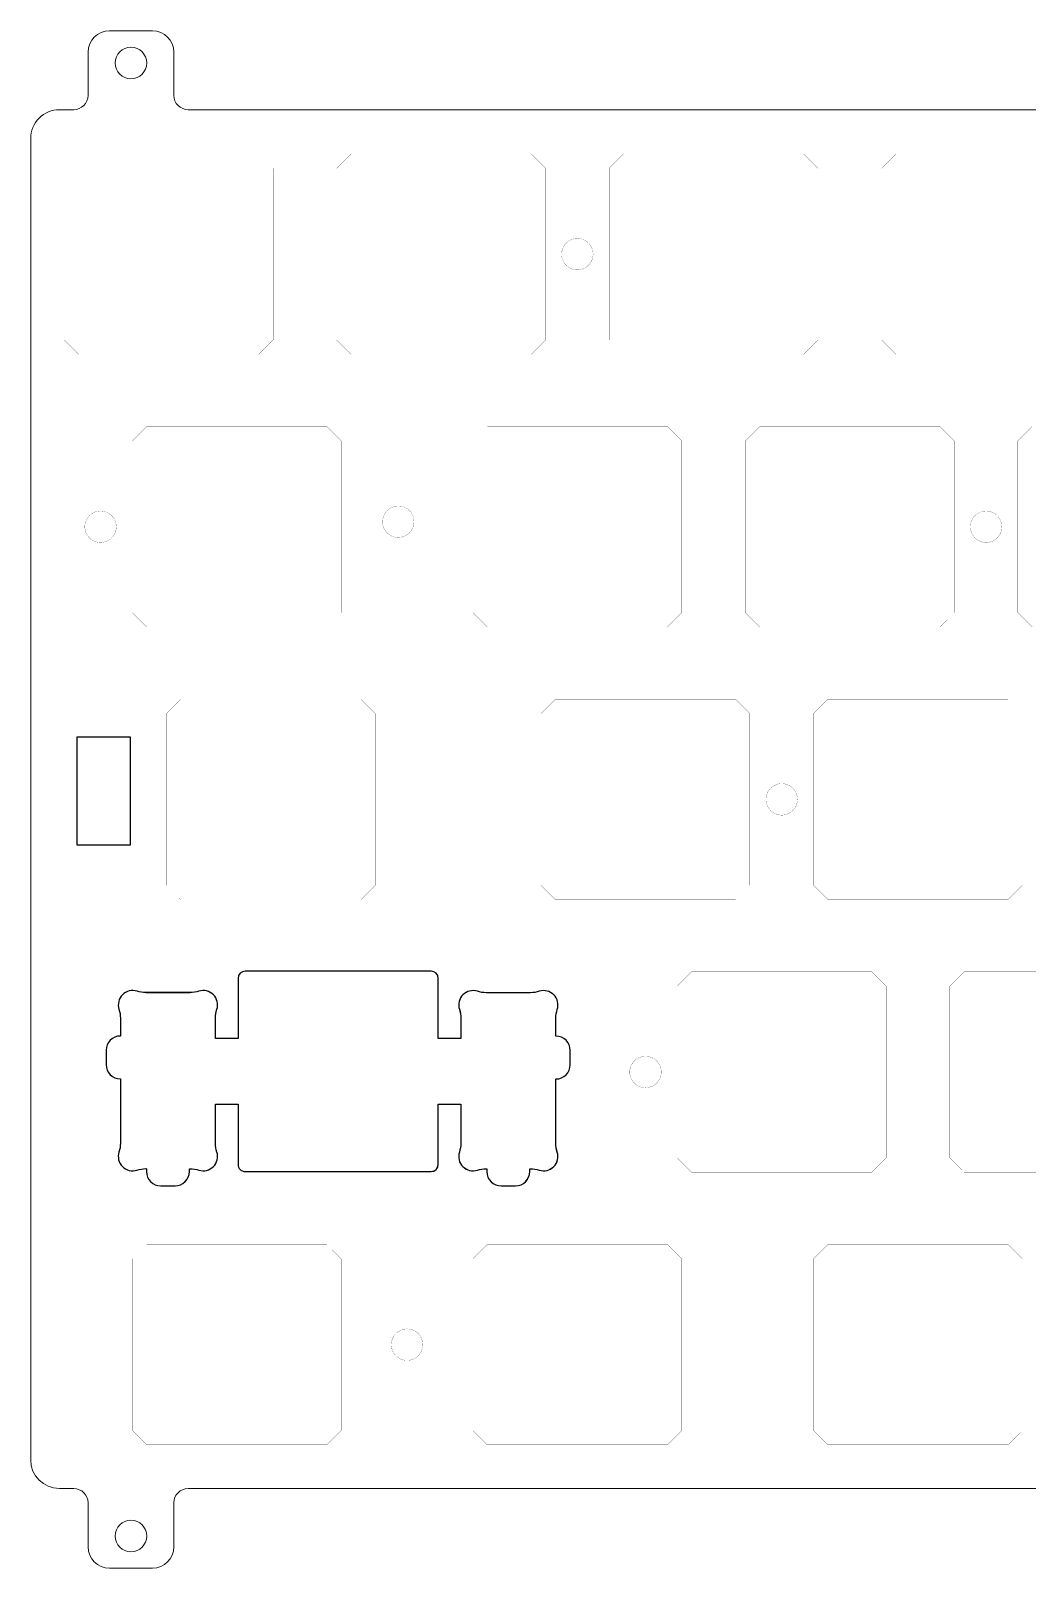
# Model space of a CAD drawing. Header units: millimetres. Extents: x 24 to 310, y 15 to 122.
# Drawn here: x 23.6 to 93.3, y 14.6 to 122 of the extents above; entities that cross this region are included whole.
import ezdxf

# ---------------------------------------------------------------- set-up
doc = ezdxf.new("R2010")
doc.units = ezdxf.units.MM
doc.layers.add('1', color=7, linetype='Continuous', lineweight=0)
doc.layers.add('Mechanical1', color=6, linetype='Continuous')
doc.layers.add('定位板 v10 v5 v1_定位板 v10 v5_定位板 v9_Sketch2', color=7, linetype='Continuous')

msp = doc.modelspace()

# ---------------------------------------------------------------- linework, layer by layer
msp.add_lwpolyline([(26.88432476976504, 72.66756741434506), (30.583231112264, 72.66756741434506), (30.583231112264, 65.09191265160803), (26.88432476976504, 65.09191265160803)], close=True)
at = {"layer": '1'}
msp.add_lwpolyline([(132.4366011751663, 20.13916671388733), (34.63566403010464, 20.13916671388733, 0.4142135623730951), (33.63566403010464, 19.1391667138862), (33.63566403010464, 16.06992477205313, -0.4142135623730951), (32.13566403010464, 14.56992477205313), (29.13566403010464, 14.56992477205313, -0.4142135623730951), (27.63566403010464, 16.06992477205313), (27.63566403010464, 19.1391667138862, 0.4142135623730951), (26.63566403010464, 20.13916671388733), (25.62917572143306, 20.13916671388733, -0.414213562373095), (23.62917572143306, 22.1391667138862), (23.62917572143215, 114.4857625315633, -0.414213562373095), (25.62917572143306, 116.4857625315633), (26.63566403010464, 116.4857625315651, 0.4142135623730951), (27.63566403010464, 117.4857625315633), (27.63566403010464, 120.5029327721843, -0.4142135623730951), (29.13566403010464, 122.0029327721843), (32.13566403010464, 122.0029327721843, -0.4142135623730951), (33.63566403010464, 120.5029327721843), (33.63566403010464, 117.4857625315633, 0.4142135623730951), (34.63566403010464, 116.4857625315651), (132.4366011751663, 116.4857625315651, 0.4142135623730951)], format="xyb", dxfattribs=at)
msp.add_lwpolyline([(36.54714118401444, 51.58831478825914), (36.54714118401444, 53.00889259106725, -0.0785974885910434), (36.64477225695009, 53.62613846213321, 0.6125158773858435), (35.38496485788801, 54.88594586119621, -0.078597488590783), (34.76771898682364, 54.78831478825919), (31.67656338120923, 54.78831478825919, -0.07859748859101201), (31.05931751014305, 54.88594586119711, 0.6125158773855796), (29.79951011107823, 53.62613846213412, -0.0785974885908498), (29.89714118401662, 53.00889259107021), (29.8971411840148, 51.75831478825921, 0.4142135623731951), (28.8971411840148, 50.75831478825921), (28.8971411840148, 49.75831478825921, 0.4142135623727621), (29.8971411840148, 48.75831478825808), (29.8971411840148, 44.26773698545617, -0.0785974885910524), (29.79951011107823, 43.65049111438907, 0.6125158773857664), (31.05931751013941, 42.39068371532721, -0.0785974885907471), (31.67656338120742, 42.48831478826423), (31.72214118401462, 42.48831478825923), (31.72214118401007, 42.28831478825919, 0.4142135623730951), (32.72214118401189, 41.28831478825919), (33.72214118401644, 41.28831478825919, 0.4142135623734613), (34.72214118401007, 42.2883147882601), (34.72214118401007, 42.48831478825923), (34.76771898681818, 42.48831478825923, -0.0785974885910135), (35.38496485788437, 42.39068371532107, 0.6125158773859296), (36.64477225695009, 43.6504911143852, -0.0785974885908973), (36.54714118401444, 44.26773698545117), (36.54714118401444, 46.98831478825923), (38.12256519282255, 46.98801475511823), (38.12256519282255, 42.78888859780113, 0.4142169641035915), (38.62257099993349, 42.28888859783433), (51.6215430019447, 42.2890395707941, 0.4142101606500303), (52.12153719483013, 42.78903957076113), (52.12153719483013, 46.98801472084119), (53.69714118400861, 46.98831478825923), (53.69714118400861, 44.26773698545026, -0.0785974885910368), (53.59951011107296, 43.6504911143852, 0.6125158773861064), (54.8593175101314, 42.39068371532016, -0.0785974885910094), (55.47656338119941, 42.48831478825923), (55.52214118400752, 42.48831478825923), (55.52214118400752, 42.2883147882601, 0.4142135623731284), (56.52214118401025, 41.2883147882601), (57.52214118400843, 41.28831478825919, 0.4142135623730951), (58.52214118400934, 42.28831478825919), (58.52214118401116, 42.48831478825923), (58.56771898681563, 42.48831478826332, -0.0785974885907645), (59.18496485788273, 42.39068371532517, 0.6125158773852025), (60.444772256943, 43.65049111439021, -0.0785974885910526), (60.34714118400825, 44.2677369854573), (60.34714118400825, 48.75831478825921, 0.4142135623728953), (61.34714118400643, 49.75831478825808), (61.34714118400825, 50.75831478825921, 0.4142135623731951), (60.34714118400825, 51.75831478825921), (60.34714118400825, 53.00889259106816, -0.0785974885909462), (60.444772256943, 53.62613846213321, 0.612515877385434), (59.18496485788091, 54.88594586119825, -0.0785974885910136), (58.56771898681563, 54.78831478825919), (55.47656338119577, 54.78831478825805, -0.078597488590794), (54.85931751013322, 54.88594586119711, 0.6125158773852686), (53.59951011106841, 53.62613846213117, -0.0785974885910813), (53.69714118400861, 53.00889259106521), (53.69714118400861, 51.58831478825914), (52.12153719483013, 51.58791469837024), (52.12153719483013, 55.78831479173709, 0.4142135623730951), (51.62153719483103, 56.28831479173709), (38.62256519282255, 56.28831479173709, 0.4142135623730951), (38.12256519282255, 55.78831479173709), (38.12256519282255, 51.58791474407212)], format="xyb", close=True, dxfattribs=at)
for centre in [(30.63566403010464, 119.7529327721843), (30.63566403010464, 16.81992477205313)]:
    msp.add_circle(centre, 1.1, dxfattribs=at)
at = {"layer": 'Mechanical1'}
for points, const_width in [([(25.97402289015463, 112.3939815637166), (26.97402343015438, 113.3939821037166)], 0.0127), ([(26.27402229015479, 112.8939831037167), (26.27402483015521, 112.8939831037167)], 0.00100076), ([(26.97402343015438, 113.3939821037166), (39.57402363015444, 113.3939821037166)], 0.0127), ([(39.57402363015444, 113.3939821037166), (40.57402417015419, 112.3939815637166)], 0.0127), ([(45.02402289015481, 112.3939815637166), (46.02402343015456, 113.3939821037166)], 0.0127), ([(46.02402343015456, 113.3939821037166), (58.62402363015462, 113.3939821037166)], 0.0127), ([(58.62402363015462, 113.3939821037166), (59.62402417015528, 112.3939815637166)], 0.0127), ([(64.07402289015499, 112.3939815637166), (65.07402343015474, 113.3939821037166)], 0.0127), ([(65.07402343015474, 113.3939821037166), (77.6740236301548, 113.3939821037166)], 0.0127), ([(77.6740236301548, 113.3939821037166), (78.67402417015455, 112.3939815637166)], 0.0127), ([(83.12402289015427, 112.3939815637166), (84.12402343015492, 113.3939821037166)], 0.0127), ([(84.12402343015492, 113.3939821037166), (96.72402363015499, 113.3939821037166)], 0.0127), ([(25.97402289015463, 100.3939827037166), (25.97402289015463, 112.3939815637166)], 0.0127), ([(40.57402417015419, 100.3939827037166), (40.57402417015419, 112.3939815637166)], 0.0127), ([(45.02402289015481, 100.3939827037166), (45.02402289015481, 112.3939815637166)], 0.0127), ([(59.62402417015528, 100.3939827037166), (59.62402417015528, 112.3939815637166)], 0.0127), ([(64.07402289015499, 100.3939827037166), (64.07402289015499, 112.3939815637166)], 0.0127), ([(78.67402417015455, 100.3939827037166), (78.67402417015455, 112.3939815637166)], 0.0127), ([(83.12402289015427, 100.3939827037166), (83.12402289015427, 112.3939815637166)], 0.0127), ([(25.97402289015463, 100.3939827037166), (26.97402343015438, 99.3939821637166)], 0.0127), ([(39.57402363015444, 99.3939821637166), (40.57402417015419, 100.3939827037166)], 0.0127), ([(45.02402289015481, 100.3939827037166), (46.02402343015456, 99.3939821637166)], 0.0127), ([(58.62402363015462, 99.3939821637166), (59.62402417015528, 100.3939827037166)], 0.0127), ([(64.07402289015499, 100.3939827037166), (65.07402343015474, 99.3939821637166)], 0.0127), ([(77.6740236301548, 99.3939821637166), (78.67402417015455, 100.3939827037166)], 0.0127), ([(83.12402289015427, 100.3939827037166), (84.12402343015492, 99.3939821637166)], 0.0127), ([(26.97402343015438, 99.3939821637166), (39.57402363015444, 99.3939821637166)], 0.0127), ([(46.02402343015456, 99.3939821637166), (58.62402363015462, 99.3939821637166)], 0.0127), ([(65.07402343015474, 99.3939821637166), (77.6740236301548, 99.3939821637166)], 0.0127), ([(84.12402343015492, 99.3939821637166), (96.72402363015499, 99.3939821637166)], 0.0127), ([(30.73652289015536, 93.34398156371662), (31.7365234301551, 94.3439821037166)], 0.0127), ([(31.7365234301551, 94.3439821037166), (44.33652363015517, 94.3439821037166)], 0.0127), ([(44.33652363015517, 94.3439821037166), (45.33652417015492, 93.34398156371662)], 0.0127), ([(54.54902289015536, 93.34398156371662), (55.5490234301551, 94.3439821037166)], 0.0127), ([(55.5490234301551, 94.3439821037166), (68.14902363015517, 94.3439821037166)], 0.0127), ([(68.14902363015517, 94.3439821037166), (69.14902417015492, 93.34398156371662)], 0.0127), ([(73.59902289015463, 93.34398156371662), (74.59902343015438, 94.3439821037166)], 0.0127), ([(74.59902343015438, 94.3439821037166), (87.19902363015444, 94.3439821037166)], 0.0127), ([(87.19902363015444, 94.3439821037166), (88.19902417015419, 93.34398156371662)], 0.0127), ([(92.64902289015481, 93.34398156371662), (93.64902343015456, 94.3439821037166)], 0.0127), ([(30.73652289015536, 81.34398270371662), (30.73652289015536, 93.34398156371662)], 0.0127), ([(45.33652417015492, 81.34398270371662), (45.33652417015492, 93.34398156371662)], 0.0127), ([(54.54902289015536, 81.34398270371662), (54.54902289015536, 93.34398156371662)], 0.0127), ([(69.14902417015492, 81.34398270371662), (69.14902417015492, 93.34398156371662)], 0.0127), ([(73.59902289015463, 81.34398270371662), (73.59902289015463, 93.34398156371662)], 0.0127), ([(88.19902417015419, 81.34398270371662), (88.19902417015419, 93.34398156371662)], 0.0127), ([(92.64902289015481, 81.34398270371662), (92.64902289015481, 93.34398156371662)], 0.0127), ([(30.73652289015536, 81.34398270371662), (31.7365234301551, 80.34398216371665)], 0.0127), ([(44.33652363015517, 80.34398216371665), (45.33652417015492, 81.34398270371662)], 0.0127), ([(54.54902289015536, 81.34398270371662), (55.5490234301551, 80.34398216371665)], 0.0127), ([(68.14902363015517, 80.34398216371665), (69.14902417015492, 81.34398270371662)], 0.0127), ([(73.59902289015463, 81.34398270371662), (74.59902343015438, 80.34398216371665)], 0.0127), ([(87.19902363015444, 80.34398216371665), (88.19902417015419, 81.34398270371662)], 0.0127), ([(92.64902289015481, 81.34398270371662), (93.64902343015456, 80.34398216371665)], 0.0127), ([(31.7365234301551, 80.34398216371665), (44.33652363015517, 80.34398216371665)], 0.0127), ([(55.5490234301551, 80.34398216371665), (68.14902363015517, 80.34398216371665)], 0.0127), ([(74.59902343015438, 80.34398216371665), (87.19902363015444, 80.34398216371665)], 0.0127), ([(33.11777289015527, 74.29080656371661), (34.11777343015501, 75.29080710371659)], 0.0127), ([(34.11777343015501, 75.29080710371659), (46.71777363015508, 75.29080710371659)], 0.0127), ([(46.71777363015508, 75.29080710371659), (47.71777417015528, 74.29080656371661)], 0.0127), ([(59.31152289015427, 74.29398156371667), (60.31152343015492, 75.29398210371664)], 0.0127), ([(59.31152289015517, 74.29080656371661), (60.31152343015492, 75.29080710371659)], 0.0127), ([(60.31152343015492, 75.29398210371664), (72.91152363015499, 75.29398210371664)], 0.0127), ([(60.31152343015492, 75.29080710371659), (72.91152363015499, 75.29080710371659)], 0.0127), ([(72.91152363015499, 75.29398210371664), (73.91152417015473, 74.29398156371667)], 0.0127), ([(72.91152363015499, 75.29080710371659), (73.91152417015519, 74.29080656371661)], 0.0127), ([(78.36152289015536, 74.29398156371667), (79.3615234301551, 75.29398210371664)], 0.0127), ([(79.3615234301551, 75.29398210371664), (91.96152363015517, 75.29398210371664)], 0.0127), ([(91.96152363015517, 75.29398210371664), (92.96152417015492, 74.29398156371667)], 0.0127), ([(33.11777289015527, 62.29080770371661), (33.11777289015527, 74.29080656371661)], 0.0127), ([(47.71777417015528, 62.29080770371661), (47.71777417015528, 74.29080656371661)], 0.0127), ([(59.31152289015427, 62.29398270371667), (59.31152289015427, 74.29398156371667)], 0.0127), ([(59.31152289015517, 62.29080770371661), (59.31152289015517, 74.29080656371661)], 0.0127), ([(73.91152417015473, 62.29398270371667), (73.91152417015473, 74.29398156371667)], 0.0127), ([(73.91152417015519, 62.29080770371661), (73.91152417015519, 74.29080656371661)], 0.0127), ([(78.36152289015536, 62.29398270371667), (78.36152289015536, 74.29398156371667)], 0.0127), ([(92.96152417015492, 62.29398270371667), (92.96152417015492, 74.29398156371667)], 0.0127), ([(33.11777289015527, 62.29080770371661), (34.11777343015501, 61.29080716371664)], 0.0127), ([(34.11777343015501, 61.29080716371664), (46.71777363015508, 61.29080716371664)], 0.0127), ([(46.71777363015508, 61.29080716371664), (47.71777417015528, 62.29080770371661)], 0.0127), ([(59.31152289015427, 62.29398270371667), (60.31152343015492, 61.29398216371669)], 0.0127), ([(59.31152289015517, 62.29080770371661), (60.31152343015492, 61.29080716371664)], 0.0127), ([(60.31152343015492, 61.29398216371669), (72.91152363015499, 61.29398216371669)], 0.0127), ([(60.31152343015492, 61.29080716371664), (72.91152363015499, 61.29080716371664)], 0.0127), ([(72.91152363015499, 61.29398216371669), (73.91152417015473, 62.29398270371667)], 0.0127), ([(72.91152363015499, 61.29080716371664), (73.91152417015519, 62.29080770371661)], 0.0127), ([(78.36152289015536, 62.29398270371667), (79.3615234301551, 61.29398216371669)], 0.0127), ([(79.3615234301551, 61.29398216371669), (91.96152363015517, 61.29398216371669)], 0.0127), ([(91.96152363015517, 61.29398216371669), (92.96152417015492, 62.29398270371667)], 0.0127), ([(68.83652289015481, 55.24398156371672), (69.83652343015456, 56.24398210371669)], 0.0127), ([(69.83652343015456, 56.24398210371669), (82.43652363015462, 56.24398210371669)], 0.0127), ([(82.43652363015462, 56.24398210371669), (83.43652417015483, 55.24398156371672)], 0.0127), ([(87.88652289015499, 55.24398156371672), (88.88652343015474, 56.24398210371669)], 0.0127), ([(88.88652343015474, 56.24398210371669), (101.4865236301548, 56.24398210371669)], 0.0127), ([(68.83652289015481, 43.24398270371671), (68.83652289015481, 55.24398156371672)], 0.0127), ([(83.43652417015483, 43.24398270371671), (83.43652417015483, 55.24398156371672)], 0.0127), ([(87.88652289015499, 43.24398270371671), (87.88652289015499, 55.24398156371672)], 0.0127), ([(68.83652289015481, 43.24398270371671), (69.83652343015456, 42.24398216371674)], 0.0127), ([(82.43652363015462, 42.24398216371674), (83.43652417015528, 43.24398270371671)], 0.0127), ([(87.88652289015499, 43.24398270371671), (88.88652343015474, 42.24398216371674)], 0.0127), ([(69.83652343015456, 42.24398216371674), (82.43652363015462, 42.24398216371674)], 0.0127), ([(88.88652343015474, 42.24398216371674), (101.4865236301548, 42.24398216371674)], 0.0127), ([(30.73893943323037, 36.19436282323795), (31.73893997323057, 37.19436336323815)], 0.0127), ([(31.73893997323057, 37.19436336323815), (44.33894017323064, 37.19436336323815)], 0.0127), ([(44.33894017323064, 37.19436336323815), (45.33894071323084, 36.19436282323795)], 0.0127), ([(54.54902289015445, 36.19398156371653), (55.54902343015465, 37.19398210371673)], 0.0127), ([(55.54902343015465, 37.19398210371673), (68.14902363015472, 37.19398210371673)], 0.0127), ([(68.14902363015472, 37.19398210371673), (69.14902417015492, 36.19398156371653)], 0.0127), ([(78.36152289015536, 36.19398156371653), (79.3615234301551, 37.19398210371673)], 0.0127), ([(79.3615234301551, 37.19398210371673), (91.96152363015517, 37.19398210371673)], 0.0127), ([(91.96152363015517, 37.19398210371673), (92.96152417015492, 36.19398156371653)], 0.0127), ([(30.73893943323037, 24.19436396323795), (30.73893943323037, 36.19436282323795)], 0.0127), ([(45.33894071323084, 24.19436396323795), (45.33894071323084, 36.19436282323795)], 0.0127), ([(54.54902289015445, 24.19398270371653), (54.54902289015445, 36.19398156371653)], 0.0127), ([(69.14902417015492, 24.19398270371653), (69.14902417015492, 36.19398156371653)], 0.0127), ([(78.36152289015536, 24.19398270371653), (78.36152289015536, 36.19398156371653)], 0.0127), ([(92.96152417015492, 24.19398270371653), (92.96152417015492, 36.19398156371653)], 0.0127), ([(30.73893943323037, 24.19436396323795), (31.73893997323057, 23.19436342323797)], 0.0127), ([(44.33894017323064, 23.19436342323797), (45.33894071323084, 24.19436396323795)], 0.0127), ([(54.54902289015445, 24.19398270371653), (55.54902343015465, 23.19398216371656)], 0.0127), ([(68.14902363015472, 23.19398216371656), (69.14902417015492, 24.19398270371653)], 0.0127), ([(78.36152289015536, 24.19398270371653), (79.3615234301551, 23.19398216371656)], 0.0127), ([(91.96152363015517, 23.19398216371656), (92.96152417015492, 24.19398270371653)], 0.0127), ([(31.73893997323057, 23.19436342323797), (44.33894017323064, 23.19436342323797)], 0.0127), ([(55.54902343015465, 23.19398216371656), (68.14902363015472, 23.19398216371656)], 0.0127), ([(79.3615234301551, 23.19398216371656), (91.96152363015517, 23.19398216371656)], 0.0127)]:
    msp.add_lwpolyline(points, dxfattribs=dict(at, const_width=const_width))
for points, const_width in [([(26.27377337015514, 112.8939831037167, 1), (26.27427121015444, 112.8939831037167, 1)], 0.00050038), ([(26.27377591015465, 112.8939831037167, 1), (26.27427375015486, 112.8939831037167, 1)], 0.00050038), ([(26.97084843015455, 113.3939821037166, 1), (26.9771984301542, 113.3939821037166, 1)], 0.00635), ([(39.57084863015461, 113.3939821037166, 1), (39.57719863015427, 113.3939821037166, 1)], 0.00635), ([(46.02084843015473, 113.3939821037166, 1), (46.02719843015439, 113.3939821037166, 1)], 0.00635), ([(58.6208486301548, 113.3939821037166, 1), (58.62719863015536, 113.3939821037166, 1)], 0.00635), ([(65.07084843015491, 113.3939821037166, 1), (65.07719843015457, 113.3939821037166, 1)], 0.00635), ([(77.67084863015498, 113.3939821037166, 1), (77.67719863015463, 113.3939821037166, 1)], 0.00635), ([(84.12084843015418, 113.3939821037166, 1), (84.12719843015475, 113.3939821037166, 1)], 0.00635), ([(25.9708478901548, 112.3939815637166, 1), (25.97719789015446, 112.3939815637166, 1)], 0.00635), ([(40.57084917015436, 112.3939815637166, 1), (40.57719917015493, 112.3939815637166, 1)], 0.00635), ([(45.02084789015498, 112.3939815637166, 1), (45.02719789015464, 112.3939815637166, 1)], 0.00635), ([(59.62084917015454, 112.3939815637166, 1), (59.62719917015511, 112.3939815637166, 1)], 0.00635), ([(64.07084789015516, 112.3939815637166, 1), (64.07719789015482, 112.3939815637166, 1)], 0.00635), ([(78.67084917015472, 112.3939815637166, 1), (78.67719917015438, 112.3939815637166, 1)], 0.00635), ([(83.12084789015444, 112.3939815637166, 1), (83.127197890155, 112.3939815637166, 1)], 0.00635), ([(61.84584853015531, 107.4939837437166, 1), (61.85219853015496, 107.4939837437166, 1)], 0.00635), ([(60.7458481901549, 106.3939834037167, 1), (60.75219819015456, 106.3939834037167, 1)], 0.00635), ([(62.9458488701548, 106.3939834037167, 1), (62.95219887015537, 106.3939834037167, 1)], 0.00635), ([(61.84584853015531, 105.2939830637167, 1), (61.85219853015496, 105.2939830637167, 1)], 0.00635), ([(25.9708478901548, 100.3939827037166, 1), (25.97719789015446, 100.3939827037166, 1)], 0.00635), ([(40.57084917015436, 100.3939827037166, 1), (40.57719917015493, 100.3939827037166, 1)], 0.00635), ([(45.02084789015498, 100.3939827037166, 1), (45.02719789015464, 100.3939827037166, 1)], 0.00635), ([(59.62084917015454, 100.3939827037166, 1), (59.62719917015511, 100.3939827037166, 1)], 0.00635), ([(64.07084789015516, 100.3939827037166, 1), (64.07719789015482, 100.3939827037166, 1)], 0.00635), ([(78.67084917015472, 100.3939827037166, 1), (78.67719917015438, 100.3939827037166, 1)], 0.00635), ([(83.12084789015444, 100.3939827037166, 1), (83.127197890155, 100.3939827037166, 1)], 0.00635), ([(26.97084843015455, 99.3939821637166, 1), (26.9771984301542, 99.3939821637166, 1)], 0.00635), ([(39.57084863015461, 99.3939821637166, 1), (39.57719863015427, 99.3939821637166, 1)], 0.00635), ([(46.02084843015473, 99.3939821637166, 1), (46.02719843015439, 99.3939821637166, 1)], 0.00635), ([(58.6208486301548, 99.3939821637166, 1), (58.62719863015536, 99.3939821637166, 1)], 0.00635), ([(65.07084843015491, 99.3939821637166, 1), (65.07719843015457, 99.3939821637166, 1)], 0.00635), ([(77.67084863015498, 99.3939821637166, 1), (77.67719863015463, 99.3939821637166, 1)], 0.00635), ([(84.12084843015418, 99.3939821637166, 1), (84.12719843015475, 99.3939821637166, 1)], 0.00635), ([(31.73334843015527, 94.3439821037166, 1), (31.73969843015493, 94.3439821037166, 1)], 0.00635), ([(44.33334863015534, 94.3439821037166, 1), (44.339698630155, 94.3439821037166, 1)], 0.00635), ([(55.54584843015527, 94.3439821037166, 1), (55.55219843015493, 94.3439821037166, 1)], 0.00635), ([(68.14584863015534, 94.3439821037166, 1), (68.152198630155, 94.3439821037166, 1)], 0.00635), ([(74.59584843015455, 94.3439821037166, 1), (74.6021984301542, 94.3439821037166, 1)], 0.00635), ([(87.19584863015461, 94.3439821037166, 1), (87.20219863015427, 94.3439821037166, 1)], 0.00635), ([(30.73334789015462, 93.34398156371662, 1), (30.73969789015428, 93.34398156371662, 1)], 0.00635), ([(45.33334917015509, 93.34398156371662, 1), (45.33969917015474, 93.34398156371662, 1)], 0.00635), ([(54.54584789015462, 93.34398156371662, 1), (54.55219789015428, 93.34398156371662, 1)], 0.00635), ([(69.14584917015509, 93.34398156371662, 1), (69.15219917015474, 93.34398156371662, 1)], 0.00635), ([(73.5958478901548, 93.34398156371662, 1), (73.60219789015446, 93.34398156371662, 1)], 0.00635), ([(88.19584917015436, 93.34398156371662, 1), (88.20219917015493, 93.34398156371662, 1)], 0.00635), ([(92.64584789015498, 93.34398156371662, 1), (92.65219789015464, 93.34398156371662, 1)], 0.00635), ([(28.50834853015476, 88.44398374371644, 1), (28.51469853015533, 88.44398374371644, 1)], 0.00635), ([(49.32084945015504, 88.79398304371648, 1), (49.32719945015469, 88.79398304371648, 1)], 0.00635), ([(90.42084853015422, 88.44398374371644, 1), (90.42719853015478, 88.44398374371644, 1)], 0.00635), ([(27.40834819015527, 87.34398340371672, 1), (27.41469819015492, 87.34398340371672, 1)], 0.00635), ([(29.60834887015426, 87.34398340371672, 1), (29.61469887015483, 87.34398340371672, 1)], 0.00635), ([(48.22084911015463, 87.69398270371653, 1), (48.22719911015429, 87.69398270371653, 1)], 0.00635), ([(50.42084979015453, 87.69398270371653, 1), (50.4271997901551, 87.69398270371653, 1)], 0.00635), ([(89.32084819015472, 87.34398340371672, 1), (89.32719819015529, 87.34398340371672, 1)], 0.00635), ([(91.52084887015462, 87.34398340371672, 1), (91.52719887015428, 87.34398340371672, 1)], 0.00635), ([(28.50834853015476, 86.24398306371654, 1), (28.51469853015533, 86.24398306371654, 1)], 0.00635), ([(49.32084945015504, 86.59398236371658, 1), (49.32719945015469, 86.59398236371658, 1)], 0.00635), ([(90.42084853015422, 86.24398306371654, 1), (90.42719853015478, 86.24398306371654, 1)], 0.00635), ([(30.73334789015462, 81.34398270371662, 1), (30.73969789015428, 81.34398270371662, 1)], 0.00635), ([(45.33334917015509, 81.34398270371662, 1), (45.33969917015474, 81.34398270371662, 1)], 0.00635), ([(54.54584789015462, 81.34398270371662, 1), (54.55219789015428, 81.34398270371662, 1)], 0.00635), ([(69.14584917015509, 81.34398270371662, 1), (69.15219917015474, 81.34398270371662, 1)], 0.00635), ([(73.5958478901548, 81.34398270371662, 1), (73.60219789015446, 81.34398270371662, 1)], 0.00635), ([(88.19584917015436, 81.34398270371662, 1), (88.20219917015493, 81.34398270371662, 1)], 0.00635), ([(92.64584789015498, 81.34398270371662, 1), (92.65219789015464, 81.34398270371662, 1)], 0.00635), ([(31.73334843015527, 80.34398216371665, 1), (31.73969843015493, 80.34398216371665, 1)], 0.00635), ([(44.33334863015534, 80.34398216371665, 1), (44.339698630155, 80.34398216371665, 1)], 0.00635), ([(55.54584843015527, 80.34398216371665, 1), (55.55219843015493, 80.34398216371665, 1)], 0.00635), ([(68.14584863015534, 80.34398216371665, 1), (68.152198630155, 80.34398216371665, 1)], 0.00635), ([(74.59584843015455, 80.34398216371665, 1), (74.6021984301542, 80.34398216371665, 1)], 0.00635), ([(87.19584863015461, 80.34398216371665, 1), (87.20219863015427, 80.34398216371665, 1)], 0.00635), ([(34.11459843015518, 75.29080710371659, 1), (34.12094843015484, 75.29080710371659, 1)], 0.00635), ([(46.71459863015525, 75.29080710371659, 1), (46.72094863015536, 75.29080710371659, 1)], 0.00635), ([(60.30834843015418, 75.29398210371664, 1), (60.31469843015475, 75.29398210371664, 1)], 0.00635), ([(60.30834843015509, 75.29080710371659, 1), (60.3146984301552, 75.29080710371659, 1)], 0.00635), ([(72.90834863015425, 75.29398210371664, 1), (72.91469863015482, 75.29398210371664, 1)], 0.00635), ([(79.35834843015527, 75.29398210371664, 1), (79.36469843015493, 75.29398210371664, 1)], 0.00635), ([(91.95834863015534, 75.29398210371664, 1), (91.964698630155, 75.29398210371664, 1)], 0.00635), ([(33.11459789015498, 74.29080656371661, 1), (33.12094789015509, 74.29080656371661, 1)], 0.00635), ([(47.714599170155, 74.29080656371661, 1), (47.72094917015511, 74.29080656371661, 1)], 0.00635), ([(59.30834789015444, 74.29398156371667, 1), (59.314697890155, 74.29398156371667, 1)], 0.00635), ([(59.30834789015535, 74.29080656371661, 1), (59.314697890155, 74.29080656371661, 1)], 0.00635), ([(73.9083491701549, 74.29398156371667, 1), (73.91469917015456, 74.29398156371667, 1)], 0.00635), ([(73.9083491701549, 74.29080656371661, 1), (73.91469917015502, 74.29080656371661, 1)], 0.00635), ([(78.35834789015462, 74.29398156371667, 1), (78.36469789015428, 74.29398156371667, 1)], 0.00635), ([(92.95834917015509, 74.29398156371667, 1), (92.96469917015474, 74.29398156371667, 1)], 0.00635), ([(76.13334853015476, 69.39398374371649, 1), (76.13969853015533, 69.39398374371649, 1)], 0.00635), ([(75.03334819015527, 68.29398340371654, 1), (75.03969819015492, 68.29398340371654, 1)], 0.00635), ([(77.23334887015426, 68.29398340371654, 1), (77.23969887015483, 68.29398340371654, 1)], 0.00635), ([(76.13334853015476, 67.19398306371659, 1), (76.13969853015533, 67.19398306371659, 1)], 0.00635), ([(33.11459789015498, 62.29080770371661, 1), (33.12094789015509, 62.29080770371661, 1)], 0.00635), ([(34.11459843015518, 61.29080716371664, 1), (34.12094843015484, 61.29080716371664, 1)], 0.00635), ([(46.71459863015525, 61.29080716371664, 1), (46.72094863015536, 61.29080716371664, 1)], 0.00635), ([(47.714599170155, 62.29080770371661, 1), (47.72094917015511, 62.29080770371661, 1)], 0.00635), ([(59.30834789015444, 62.29398270371667, 1), (59.314697890155, 62.29398270371667, 1)], 0.00635), ([(59.30834789015535, 62.29080770371661, 1), (59.314697890155, 62.29080770371661, 1)], 0.00635), ([(60.30834843015418, 61.29398216371669, 1), (60.31469843015475, 61.29398216371669, 1)], 0.00635), ([(60.30834843015509, 61.29080716371664, 1), (60.3146984301552, 61.29080716371664, 1)], 0.00635), ([(72.90834863015425, 61.29398216371669, 1), (72.91469863015482, 61.29398216371669, 1)], 0.00635), ([(72.90834863015516, 61.29080716371664, 1), (72.91469863015527, 61.29080716371664, 1)], 0.00635), ([(73.9083491701549, 62.29398270371667, 1), (73.91469917015456, 62.29398270371667, 1)], 0.00635), ([(73.9083491701549, 62.29080770371661, 1), (73.91469917015502, 62.29080770371661, 1)], 0.00635), ([(78.35834789015462, 62.29398270371667, 1), (78.36469789015428, 62.29398270371667, 1)], 0.00635), ([(79.35834843015527, 61.29398216371669, 1), (79.36469843015493, 61.29398216371669, 1)], 0.00635), ([(91.95834863015534, 61.29398216371669, 1), (91.964698630155, 61.29398216371669, 1)], 0.00635), ([(92.95834917015509, 62.29398270371667, 1), (92.96469917015474, 62.29398270371667, 1)], 0.00635), ([(69.83334843015473, 56.24398210371669, 1), (69.83969843015439, 56.24398210371669, 1)], 0.00635), ([(82.4333486301548, 56.24398210371669, 1), (82.43969863015536, 56.24398210371669, 1)], 0.00635), ([(88.88334843015491, 56.24398210371669, 1), (88.88969843015457, 56.24398210371669, 1)], 0.00635), ([(68.83334789015498, 55.24398156371672, 1), (68.83969789015464, 55.24398156371672, 1)], 0.00635), ([(83.43334917015454, 55.24398156371672, 1), (83.43969917015465, 55.24398156371672, 1)], 0.00635), ([(87.88334789015516, 55.24398156371672, 1), (87.88969789015482, 55.24398156371672, 1)], 0.00635), ([(66.60834853015422, 50.34398374371654, 1), (66.61469853015478, 50.34398374371654, 1)], 0.00635), ([(65.50834819015472, 49.24398340371658, 1), (65.51469819015529, 49.24398340371658, 1)], 0.00635), ([(67.70834887015462, 49.24398340371658, 1), (67.71469887015428, 49.24398340371658, 1)], 0.00635), ([(66.60834853015422, 48.14398306371663, 1), (66.61469853015478, 48.14398306371663, 1)], 0.00635), ([(68.83334789015498, 43.24398270371671, 1), (68.83969789015464, 43.24398270371671, 1)], 0.00635), ([(83.43334917015454, 43.24398270371671, 1), (83.43969917015511, 43.24398270371671, 1)], 0.00635), ([(87.88334789015516, 43.24398270371671, 1), (87.88969789015482, 43.24398270371671, 1)], 0.00635), ([(69.83334843015473, 42.24398216371674, 1), (69.83969843015439, 42.24398216371674, 1)], 0.00635), ([(82.4333486301548, 42.24398216371674, 1), (82.43969863015536, 42.24398216371674, 1)], 0.00635), ([(88.88334843015491, 42.24398216371674, 1), (88.88969843015457, 42.24398216371674, 1)], 0.00635), ([(31.73576497323074, 37.19436336323815, 1), (31.7421149732304, 37.19436336323815, 1)], 0.00635), ([(44.33576517323036, 37.19436336323815, 1), (44.34211517323047, 37.19436336323815, 1)], 0.00635), ([(55.54584843015482, 37.19398210371673, 1), (55.55219843015448, 37.19398210371673, 1)], 0.00635), ([(68.14584863015443, 37.19398210371673, 1), (68.15219863015454, 37.19398210371673, 1)], 0.00635), ([(79.35834843015527, 37.19398210371673, 1), (79.36469843015493, 37.19398210371673, 1)], 0.00635), ([(91.95834863015534, 37.19398210371673, 1), (91.964698630155, 37.19398210371673, 1)], 0.00635), ([(30.73576443323054, 36.19436282323795, 1), (30.7421144332302, 36.19436282323795, 1)], 0.00635), ([(45.33576571323056, 36.19436282323795, 1), (45.34211571323067, 36.19436282323795, 1)], 0.00635), ([(54.54584789015462, 36.19398156371653, 1), (54.55219789015428, 36.19398156371653, 1)], 0.00635), ([(69.14584917015463, 36.19398156371653, 1), (69.15219917015474, 36.19398156371653, 1)], 0.00635), ([(78.35834789015462, 36.19398156371653, 1), (78.36469789015428, 36.19398156371653, 1)], 0.00635), ([(92.95834917015509, 36.19398156371653, 1), (92.96469917015474, 36.19398156371653, 1)], 0.00635), ([(49.93961377015421, 31.29398374371658, 1), (49.94596377015478, 31.29398374371658, 1)], 0.00635), ([(48.83961343015471, 30.19398340371663, 1), (48.84596343015528, 30.19398340371663, 1)], 0.00635), ([(51.03961411015462, 30.19398340371663, 1), (51.04596411015427, 30.19398340371663, 1)], 0.00635), ([(49.93961377015421, 29.09398306371668, 1), (49.94596377015478, 29.09398306371668, 1)], 0.00635), ([(30.73576443323054, 24.19436396323795, 1), (30.7421144332302, 24.19436396323795, 1)], 0.00635), ([(45.33576571323056, 24.19436396323795, 1), (45.34211571323067, 24.19436396323795, 1)], 0.00635), ([(54.54584789015462, 24.19398270371653, 1), (54.55219789015428, 24.19398270371653, 1)], 0.00635), ([(69.14584917015463, 24.19398270371653, 1), (69.15219917015474, 24.19398270371653, 1)], 0.00635), ([(78.35834789015462, 24.19398270371653, 1), (78.36469789015428, 24.19398270371653, 1)], 0.00635), ([(92.95834917015509, 24.19398270371653, 1), (92.96469917015474, 24.19398270371653, 1)], 0.00635), ([(31.73576497323074, 23.19436342323797, 1), (31.7421149732304, 23.19436342323797, 1)], 0.00635), ([(44.33576517323036, 23.19436342323797, 1), (44.34211517323047, 23.19436342323797, 1)], 0.00635), ([(55.54584843015482, 23.19398216371656, 1), (55.55219843015448, 23.19398216371656, 1)], 0.00635), ([(68.14584863015443, 23.19398216371656, 1), (68.15219863015454, 23.19398216371656, 1)], 0.00635), ([(79.35834843015527, 23.19398216371656, 1), (79.36469843015493, 23.19398216371656, 1)], 0.00635), ([(91.95834863015534, 23.19398216371656, 1), (91.964698630155, 23.19398216371656, 1)], 0.00635)]:
    msp.add_lwpolyline(points, format="xyb", close=True, dxfattribs=dict(at, const_width=const_width))
at = {"layer": 'Mechanical1', "const_width": 0.0127}
for points in [[(60.74902319015473, 106.3939834037167, -0.4142135623730497), (61.84902353015514, 107.4939837437166)], [(61.84902353015514, 107.4939837437166, -0.4142135623731253), (62.94902387015463, 106.3939834037167)], [(61.84902353015514, 105.2939830637167, -0.4142135623730245), (60.74902319015473, 106.3939834037167)], [(62.94902387015463, 106.3939834037167, -0.4142135623730648), (61.84902353015514, 105.2939830637167)], [(27.41152319015509, 87.34398340371672, -0.4142135623731808), (28.51152353015459, 88.44398374371644)], [(28.51152353015459, 88.44398374371644, -0.4142135623731253), (29.611523870155, 87.34398340371672)], [(48.22402411015446, 87.69398270371653, -0.4142135623731353), (49.32402445015487, 88.79398304371648)], [(49.32402445015487, 88.79398304371648, -0.4142135623731152), (50.42402479015527, 87.69398270371653)], [(89.32402319015455, 87.34398340371672, -0.4142135623730648), (90.42402353015495, 88.44398374371644)], [(90.42402353015495, 88.44398374371644, -0.4142135623731051), (91.52402387015445, 87.34398340371672)], [(28.51152353015459, 86.24398306371654, -0.4142135623730345), (27.41152319015509, 87.34398340371672)], [(29.611523870155, 87.34398340371672, -0.4142135623730747), (28.51152353015459, 86.24398306371654)], [(49.32402445015487, 86.59398236371658, -0.4142135623729639), (48.22402411015446, 87.69398270371653)], [(50.42402479015527, 87.69398270371653, -0.4142135623731151), (49.32402445015487, 86.59398236371658)], [(90.42402353015495, 86.24398306371654, -0.4142135623731001), (89.32402319015455, 87.34398340371672)], [(91.52402387015445, 87.34398340371672, -0.4142135623730849), (90.42402353015495, 86.24398306371654)], [(75.0365231901551, 68.29398340371654, -0.4142135623730397), (76.13652353015459, 69.39398374371649)], [(76.13652353015459, 69.39398374371649, -0.4142135623730295), (77.236523870155, 68.29398340371654)], [(76.13652353015459, 67.19398306371659, -0.4142135623730748), (75.0365231901551, 68.29398340371654)], [(77.236523870155, 68.29398340371654, -0.4142135623730648), (76.13652353015459, 67.19398306371659)], [(65.51152319015455, 49.24398340371658, -0.4142135623729994), (66.61152353015495, 50.34398374371654)], [(66.61152353015495, 50.34398374371654, -0.4142135623731353), (67.71152387015445, 49.24398340371658)], [(66.61152353015495, 48.14398306371663, -0.4142135623730595), (65.51152319015455, 49.24398340371658)], [(67.71152387015445, 49.24398340371658, -0.4142135623730547), (66.61152353015495, 48.14398306371663)], [(48.84278843015454, 30.19398340371663, -0.4142135623730471), (49.94278877015495, 31.29398374371658)], [(49.94278877015495, 31.29398374371658, -0.414213562373032), (51.04278911015444, 30.19398340371663)], [(49.94278877015495, 29.09398306371668, -0.4142135623731027), (48.84278843015454, 30.19398340371663)], [(51.04278911015444, 30.19398340371663, -0.4142135623731151), (49.94278877015495, 29.09398306371668)]]:
    msp.add_lwpolyline(points, format="xyb", dxfattribs=at)
at = {"layer": '定位板 v10 v5 v1_定位板 v10 v5_定位板 v9_Sketch2', "color": 7}
msp.add_lwpolyline([(36.54765045170598, 51.58994080882053), (36.54791983565428, 53.01051858608707, -0.0785974885910434), (36.6456679550738, 53.62774593228914, 0.6125158773858435), (35.38609947574469, 54.8877922057834, -0.078597488590783), (34.76883510201105, 54.79027818284089), (31.67767955197678, 54.79086435819954, -0.07859748859101201), (31.06045220577244, 54.88861247762111, 0.6125158773855796), (29.80040593227704, 53.62904399829085, -0.0785974885908498), (29.89791995522228, 53.01177962455995), (29.89768280834687, 51.76120184423348, 0.4142135623731951), (28.89749319647945, 50.76139149205846), (28.89730356663495, 49.76139151003849, 0.4142135623727621), (29.89711391881156, 48.76120189817175), (29.89626237123866, 44.27062417610955, -0.0785974885910524), (29.7985142518155, 43.65339682990543, 0.6125158773857664), (31.05808273114553, 42.39335055641254, -0.0785974885907471), (31.67534710487826, 42.49086457935528), (31.72092490686509, 42.49085593643849), (31.72088698089328, 42.29085594003482, 0.4142135623730951), (32.72069733307171, 41.29066632816944), (33.72069731509328, 41.29047669832426, 0.4142135623734613), (34.72088692695479, 42.29028705050018), (34.72092485292342, 42.4902870469034), (34.76650265491207, 42.49027840399162, -0.0785974885910135), (35.38373000111596, 42.39253028456983, 0.6125158773859296), (36.64377627461226, 43.65209876390122, -0.0785974885908973), (36.54626225167067, 44.26936313763485), (36.54677815441846, 46.98994089152689), (38.12220207800556, 46.98934211098094), (38.12140579836387, 42.7902160291635, 0.4142169641035915), (38.62131678156084, 42.29012122216295), (51.62028857848009, 42.28780720207305, 0.4142101606500303), (52.12037757730104, 42.78771237922774), (52.12117382830775, 46.98668745381201), (53.69677784605801, 46.98668873968336), (53.69626194331158, 44.26611098578996, -0.0785974885910368), (53.59851382389161, 43.64888363958835, 0.6125158773861064), (54.85808230321845, 42.38883736609228, -0.0785974885910094), (55.47534667695209, 42.48635138903683), (55.52092447894211, 42.48634274612505), (55.52088655297439, 42.28634274972183, 0.4142135623731284), (56.52069690515191, 41.28615313785645), (57.5206968871712, 41.28596350801058, 0.4142135623730951), (58.52088649903408, 42.28577386018583), (58.5209244250068, 42.48577385658973), (58.56650222699363, 42.48576521368159, -0.0785974885907645), (59.18372957319434, 42.38801709426002, 0.6125158773852025), (60.443775846687, 43.6475855735921, -0.0785974885910526), (60.34626182374541, 44.26484994732687), (60.34711337132012, 48.75542766938952, 0.4142135623728953), (61.34730298318345, 49.7552380215634), (61.34749261303068, 50.75523800358474, 0.4142135623731951), (60.34768226085498, 51.75542761545012), (60.34791940772948, 53.00600539577431, -0.0785974885909462), (60.44566752714763, 53.6232327419757, 0.612515877385434), (59.18609904781852, 54.883279015472, -0.0785974885910136), (58.56883467408625, 54.78576499252722), (55.4776791240447, 54.78635116788496, -0.078597488590794), (54.86045177784445, 54.88409928730766, 0.6125158773852686), (53.60040550435042, 53.62453080797445, -0.0785974885910813), (53.6979195272952, 53.00726643424105), (53.69765014334598, 51.58668865697678), (52.12204610662866, 51.5865873486357), (52.1228426278476, 55.78698736648062, 0.4142135623730951), (51.6229374517593, 56.28708217241319), (38.62396568346958, 56.28954716546036, 0.4142135623730951), (38.12387087753905, 55.78964198937297), (38.12307435632829, 51.58924201723016)], format="xyb", close=True, dxfattribs=at)

doc.saveas('drawing.dxf')
